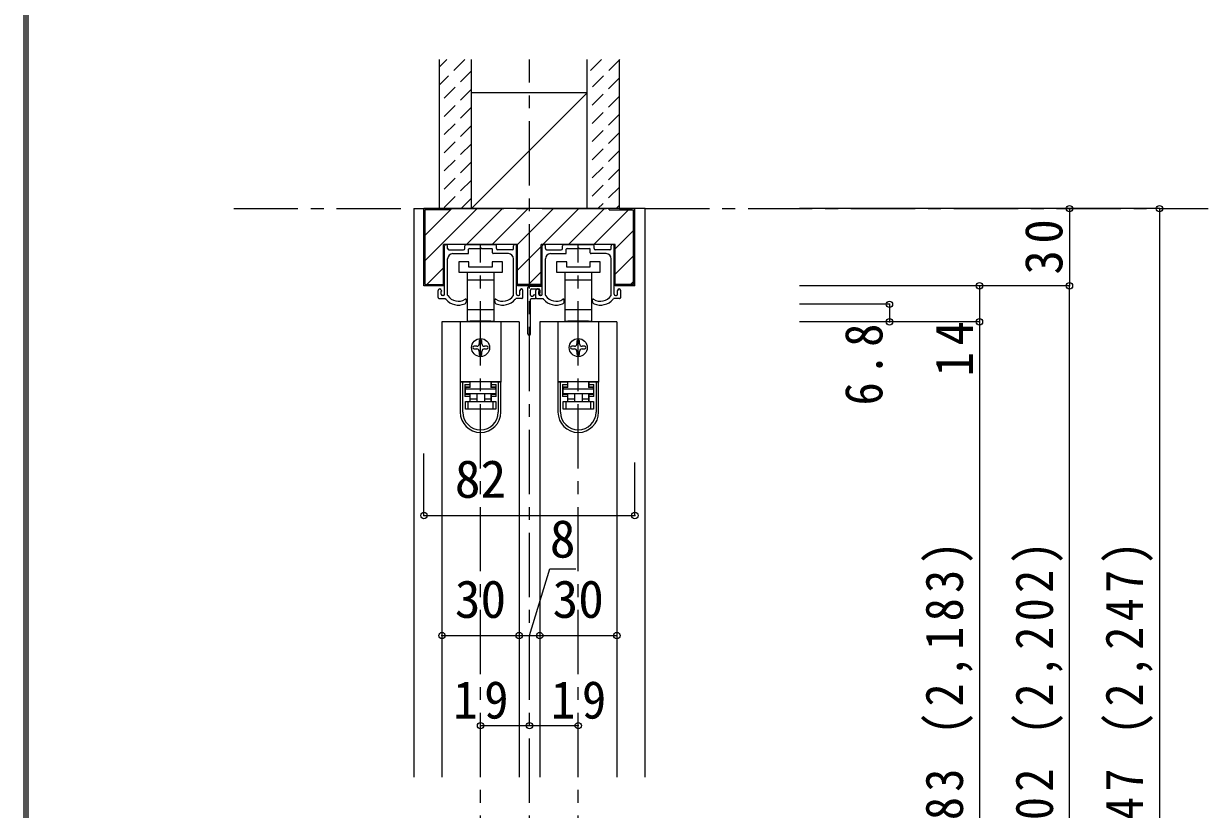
# Model space of a CAD drawing. Units: millimetres, scale not verified. Extents: x -973 to 977, y -718 to 696.
# Drawn here: x -973.3 to -512.7, y -259 to 46.4 of the extents above; entities that cross this region are included whole.
import ezdxf
from ezdxf.enums import TextEntityAlignment as Align

# ---------------------------------------------------------------- set-up
doc = ezdxf.new("R2010")
doc.units = ezdxf.units.MM
doc.header["$LTSCALE"] = 5
doc.header["$PDMODE"] = 32
doc.header["$PDSIZE"] = 2.5
doc.linetypes.add('CHAIN1', pattern=[8, 5, -1, 1, -1])
doc.linetypes.add('DASHED1', pattern=[1.8, 1.2, -0.6])
for name, color, linetype in [('0-1_通り芯', 4, 'CHAIN1'), ('0-2_柱', 3, 'Continuous'), ('0-3_仕上げ', 2, 'Continuous'), ('0-4_枠', 3, 'Continuous'), ('0-6_扉', 6, 'Continuous'), ('0-7_金物', 7, 'Continuous'), ('0-B_寸法', 7, 'Continuous'), ('0-C_ハッチ', 4, 'DASHED1'), ('F-1_枠', 6, 'Continuous')]:
    doc.layers.add(name, color=color, linetype=linetype)
doc.styles.add('ＭＳ ゴシック', font='')
doc.styles.get('ＭＳ ゴシック').set_extended_font_data('MS Gothic')

msp = doc.modelspace()

# ---------------------------------------------------------------- linework, layer by layer
at = {"layer": '0-1_通り芯'}
for p, q in [((-776.68, -536.5), (-776.68, 32.5)), ((-891.68, -25.5), (-512.68, -25.5)), ((-795.68, -526.5), (-795.68, -39.5)), ((-757.68, -526.5), (-757.68, -39.5))]:
    msp.add_line(p, q, dxfattribs=at)
at = {"layer": '0-2_柱'}
for p, q in [((-754.18, 19.5), (-799.18, 19.5)), ((-754.18, -25.5), (-799.18, -25.5))]:
    msp.add_line(p, q, dxfattribs=at)
at = {"layer": '0-2_柱', "color": 7}
msp.add_line((-754.18, 19.5), (-799.18, -25.5), dxfattribs=at)
at = {"layer": '0-3_仕上げ'}
for p, q in [((-811.68, -25.5), (-811.68, 32.5)), ((-799.18, -25.5), (-799.18, 32.5)), ((-754.18, -25.5), (-754.18, 32.5)), ((-741.68, -25.5), (-741.68, 32.5))]:
    msp.add_line(p, q, dxfattribs=at)
at = {"layer": '0-4_枠', "color": 4}
for p, q in [((-821.68, -25.5), (-817.68, -25.5)), ((-821.68, -25.5), (-821.68, -246.5)), ((-731.68, -25.5), (-735.68, -25.5)), ((-731.68, -246.5), (-731.68, -25.5))]:
    msp.add_line(p, q, dxfattribs=at)
at = {"layer": '0-4_枠'}
for p, q in [((-817.68, -55.5), (-817.68, -25.5)), ((-735.68, -25.5), (-817.68, -25.5)), ((-817.18, -55), (-817.18, -26)), ((-807.68, -26), (-817.18, -26)), ((-807.68, -26), (-807.68, -25.5)), ((-745.68, -26), (-745.68, -25.5)), ((-745.68, -26), (-736.18, -26)), ((-736.18, -55), (-736.18, -26)), ((-735.68, -55.5), (-735.68, -25.5)), ((-810.08, -55.5), (-810.08, -39.5)), ((-781.28, -39.5), (-810.08, -39.5)), ((-781.28, -55.5), (-781.28, -39.5)), ((-772.08, -55.5), (-772.08, -39.5)), ((-743.28, -39.5), (-772.08, -39.5)), ((-743.28, -55.5), (-743.28, -39.5)), ((-817.18, -55), (-810.08, -55)), ((-772.08, -55), (-781.28, -55)), ((-736.18, -55), (-743.28, -55)), ((-810.08, -55.5), (-817.68, -55.5)), ((-772.08, -55.5), (-781.28, -55.5)), ((-735.68, -55.5), (-743.28, -55.5))]:
    msp.add_line(p, q, dxfattribs=at)
at = {"layer": '0-6_扉'}
for p, q in [((-780.68, -69.5), (-810.68, -69.5)), ((-810.68, -69.5), (-810.68, -246.5)), ((-780.68, -69.5), (-780.68, -246.5)), ((-742.68, -69.5), (-772.68, -69.5)), ((-772.68, -69.5), (-772.68, -246.5)), ((-742.68, -69.5), (-742.68, -246.5))]:
    msp.add_line(p, q, dxfattribs=at)
at = {"layer": '0-7_金物'}
for p, q in [((-809.68, -58.8), (-809.68, -40)), ((-809.18, -39.5), (-808.98, -39.5)), ((-808.48, -41), (-808.48, -40)), ((-801.83, -41), (-801.83, -40)), ((-801.33, -39.5), (-790.03, -39.5)), ((-800.33, -42.7), (-800.33, -41.3)), ((-800.03, -41), (-795.98, -41)), ((-795.38, -41), (-791.33, -41)), ((-791.03, -42.7), (-791.03, -41.3)), ((-789.53, -41), (-789.53, -40)), ((-782.88, -41), (-782.88, -40)), ((-782.18, -39.5), (-782.38, -39.5)), ((-781.68, -58.8), (-781.68, -40)), ((-771.68, -58.8), (-771.68, -40)), ((-771.18, -39.5), (-770.98, -39.5)), ((-770.48, -41), (-770.48, -40)), ((-763.83, -41), (-763.83, -40)), ((-763.33, -39.5), (-752.03, -39.5)), ((-762.33, -42.7), (-762.33, -41.3)), ((-762.03, -41), (-757.98, -41)), ((-757.38, -41), (-753.33, -41)), ((-753.03, -42.7), (-753.03, -41.3)), ((-751.53, -41), (-751.53, -40)), ((-744.88, -41), (-744.88, -40)), ((-744.18, -39.5), (-744.38, -39.5)), ((-743.68, -58.8), (-743.68, -40)), ((-808.48, -59.123), (-808.48, -45)), ((-807.98, -41.5), (-802.33, -41.5)), ((-806.48, -43), (-800.63, -43)), ((-784.88, -43), (-790.73, -43)), ((-783.38, -41.5), (-789.03, -41.5)), ((-782.88, -59.123), (-782.88, -45)), ((-770.48, -59.123), (-770.48, -45)), ((-769.98, -41.5), (-764.33, -41.5)), ((-768.48, -43), (-762.63, -43)), ((-746.88, -43), (-752.73, -43)), ((-745.38, -41.5), (-751.03, -41.5)), ((-744.88, -59.123), (-744.88, -45)), ((-804.18, -46.2), (-804.18, -50.2)), ((-800.18, -46.2), (-804.18, -46.2)), ((-804.18, -50.2), (-795.68, -50.2)), ((-800.93, -50.2), (-800.93, -53.2)), ((-800.18, -48.2), (-800.18, -46.2)), ((-791.18, -48.2), (-800.18, -48.2)), ((-795.68, -50.2), (-787.18, -50.2)), ((-791.18, -46.2), (-791.18, -48.2)), ((-787.18, -46.2), (-791.18, -46.2)), ((-790.43, -53.2), (-790.43, -50.2)), ((-787.18, -50.2), (-787.18, -46.2)), ((-766.18, -46.2), (-766.18, -50.2)), ((-762.18, -46.2), (-766.18, -46.2)), ((-766.18, -50.2), (-757.68, -50.2)), ((-762.93, -50.2), (-762.93, -53.2)), ((-762.18, -48.2), (-762.18, -46.2)), ((-753.18, -48.2), (-762.18, -48.2)), ((-757.68, -50.2), (-749.18, -50.2)), ((-753.18, -46.2), (-753.18, -48.2)), ((-749.18, -46.2), (-753.18, -46.2)), ((-752.43, -53.2), (-752.43, -50.2)), ((-749.18, -50.2), (-749.18, -46.2)), ((-800.93, -53.2), (-800.93, -64.8)), ((-800.93, -53.2), (-795.68, -53.2)), ((-795.68, -53.2), (-790.43, -53.2)), ((-790.43, -64.8), (-790.43, -53.2)), ((-762.93, -53.2), (-762.93, -64.8)), ((-762.93, -53.2), (-757.68, -53.2)), ((-757.68, -53.2), (-752.43, -53.2)), ((-752.43, -64.8), (-752.43, -53.2)), ((-812.18, -60), (-812.18, -57.3)), ((-810.98, -58.8), (-810.98, -57.7)), ((-810.18, -59.3), (-810.48, -59.3)), ((-781.18, -59.3), (-780.88, -59.3)), ((-780.38, -58.8), (-780.38, -57.7)), ((-779.18, -60), (-779.18, -57.3)), ((-777.28, -74.2), (-777.28, -56.2)), ((-776.78, -55.7), (-772.18, -55.7)), ((-776.28, -59.2), (-776.28, -57.2)), ((-775.98, -59.5), (-775.18, -59.5)), ((-775.78, -56.7), (-773.18, -56.7)), ((-774.18, -60.2), (-774.18, -57.3)), ((-772.98, -58.8), (-772.98, -57.7)), ((-772.68, -57.2), (-772.68, -58.3)), ((-772.18, -59.3), (-772.48, -59.3)), ((-743.18, -59.3), (-742.88, -59.3)), ((-742.38, -58.8), (-742.38, -57.7)), ((-741.18, -60), (-741.18, -57.3)), ((-811.68, -60.5), (-809.381, -60.5)), ((-801.18, -61.583), (-801.18, -61)), ((-790.18, -61.583), (-790.18, -61)), ((-779.68, -60.5), (-781.979, -60.5)), ((-776.28, -74.2), (-776.28, -60.8)), ((-775.98, -60.5), (-774.48, -60.5)), ((-773.68, -60.5), (-771.381, -60.5)), ((-763.18, -61.583), (-763.18, -61)), ((-752.18, -61.583), (-752.18, -61)), ((-741.68, -60.5), (-743.979, -60.5)), ((-800.93, -64.8), (-800.93, -69.2)), ((-795.68, -64.8), (-800.93, -64.8)), ((-790.43, -64.8), (-795.68, -64.8)), ((-790.43, -69.2), (-790.43, -64.8)), ((-762.93, -64.8), (-762.93, -69.2)), ((-757.68, -64.8), (-762.93, -64.8)), ((-752.43, -64.8), (-757.68, -64.8)), ((-752.43, -69.2), (-752.43, -64.8)), ((-803.58, -69.5), (-803.58, -92.8)), ((-787.78, -69.5), (-803.58, -69.5)), ((-800.93, -69.2), (-799.68, -69.2)), ((-791.68, -69.5), (-791.68, -69.2)), ((-791.68, -69.2), (-790.43, -69.2)), ((-787.78, -69.5), (-787.78, -92.8)), ((-765.58, -69.5), (-765.58, -92.8)), ((-749.78, -69.5), (-765.58, -69.5)), ((-762.93, -69.2), (-761.68, -69.2)), ((-753.68, -69.5), (-753.68, -69.2)), ((-753.68, -69.2), (-752.43, -69.2)), ((-749.78, -69.5), (-749.78, -92.8)), ((-796.18, -77), (-796.18, -78)), ((-795.18, -78), (-795.18, -77)), ((-758.18, -77), (-758.18, -78)), ((-757.18, -78), (-757.18, -77)), ((-797.18, -79), (-798.18, -79)), ((-798.18, -80), (-797.18, -80)), ((-796.18, -81), (-796.18, -82)), ((-795.18, -82), (-795.18, -81)), ((-793.18, -79), (-794.18, -79)), ((-794.18, -80), (-793.18, -80)), ((-759.18, -79), (-760.18, -79)), ((-760.18, -80), (-759.18, -80)), ((-758.18, -81), (-758.18, -82)), ((-757.18, -82), (-757.18, -81)), ((-755.18, -79), (-756.18, -79)), ((-756.18, -80), (-755.18, -80)), ((-803.58, -92.8), (-803.58, -92.9)), ((-787.78, -92.8), (-803.58, -92.8)), ((-803.58, -92.9), (-803.58, -104.6)), ((-802.58, -92.9), (-803.58, -92.9)), ((-802.58, -104.6), (-802.58, -92.9)), ((-799.88, -92.9), (-802.58, -92.9)), ((-801.78, -93.9), (-799.88, -93.9)), ((-801.78, -93.9), (-801.78, -98.6)), ((-799.88, -94.9), (-801.78, -94.9)), ((-799.68, -95), (-801.58, -95)), ((-801.58, -95), (-801.58, -95.5)), ((-800.58, -92.9), (-800.58, -92.8)), ((-799.88, -92.9), (-799.88, -93.9)), ((-799.88, -93.9), (-799.88, -94.9)), ((-799.68, -95), (-799.68, -92.8)), ((-791.68, -92.8), (-791.68, -95)), ((-789.78, -95), (-791.68, -95)), ((-791.48, -93.9), (-791.48, -92.9)), ((-788.78, -92.9), (-791.48, -92.9)), ((-791.48, -93.9), (-789.58, -93.9)), ((-790.78, -92.8), (-790.78, -92.9)), ((-789.78, -95.5), (-789.78, -95)), ((-789.58, -98.6), (-789.58, -93.9)), ((-787.78, -92.8), (-787.78, -92.9)), ((-787.78, -104.6), (-787.78, -92.9)), ((-765.58, -92.8), (-765.58, -92.9)), ((-749.78, -92.8), (-765.58, -92.8)), ((-765.58, -92.9), (-765.58, -104.6)), ((-764.58, -92.9), (-765.58, -92.9)), ((-764.58, -104.6), (-764.58, -92.9)), ((-761.88, -92.9), (-764.58, -92.9)), ((-763.78, -93.9), (-761.88, -93.9)), ((-763.78, -93.9), (-763.78, -98.6)), ((-761.88, -94.9), (-763.78, -94.9)), ((-761.68, -95), (-763.58, -95)), ((-763.58, -95), (-763.58, -95.5)), ((-762.58, -92.9), (-762.58, -92.8)), ((-761.88, -92.9), (-761.88, -93.9)), ((-761.88, -93.9), (-761.88, -94.9)), ((-761.68, -95), (-761.68, -92.8)), ((-753.68, -92.8), (-753.68, -95)), ((-751.78, -95), (-753.68, -95)), ((-753.48, -93.9), (-753.48, -92.9)), ((-750.78, -92.9), (-753.48, -92.9)), ((-753.48, -93.9), (-751.58, -93.9)), ((-752.78, -92.8), (-752.78, -92.9)), ((-751.78, -95.5), (-751.78, -95)), ((-751.58, -98.6), (-751.58, -93.9)), ((-749.78, -92.8), (-749.78, -92.9)), ((-749.78, -104.6), (-749.78, -92.9)), ((-799.88, -98.6), (-801.78, -98.6)), ((-801.58, -103.5), (-801.58, -100.5)), ((-801.58, -100.5), (-800.58, -100.5)), ((-800.58, -100.5), (-800.58, -103.5)), ((-800.58, -100.5), (-790.78, -100.5)), ((-799.88, -98.6), (-799.88, -100.5)), ((-799.68, -99.5), (-799.68, -97.5)), ((-799.68, -99.5), (-797.18, -99.5)), ((-799.68, -100.5), (-799.68, -99.5)), ((-797.18, -97.5), (-797.18, -100.5)), ((-794.18, -97.5), (-794.18, -100.5)), ((-791.68, -97.5), (-791.68, -99.5)), ((-791.48, -97.6), (-789.58, -97.6)), ((-791.48, -98.6), (-791.48, -97.6)), ((-791.48, -100.5), (-791.48, -98.6)), ((-789.58, -98.6), (-791.48, -98.6)), ((-790.78, -103.5), (-790.78, -100.5)), ((-790.78, -100.5), (-789.78, -100.5)), ((-789.78, -100.5), (-789.78, -103.5)), ((-761.88, -98.6), (-763.78, -98.6)), ((-763.58, -103.5), (-763.58, -100.5)), ((-763.58, -100.5), (-762.58, -100.5)), ((-762.58, -100.5), (-762.58, -103.5)), ((-762.58, -100.5), (-752.78, -100.5)), ((-761.88, -98.6), (-761.88, -100.5)), ((-761.68, -99.5), (-761.68, -97.5)), ((-761.68, -99.5), (-759.18, -99.5)), ((-761.68, -100.5), (-761.68, -99.5)), ((-759.18, -97.5), (-759.18, -100.5)), ((-756.18, -97.5), (-756.18, -100.5)), ((-753.68, -97.5), (-753.68, -99.5)), ((-753.48, -97.6), (-751.58, -97.6)), ((-753.48, -98.6), (-753.48, -97.6)), ((-753.48, -100.5), (-753.48, -98.6)), ((-751.58, -98.6), (-753.48, -98.6)), ((-752.78, -103.5), (-752.78, -100.5)), ((-752.78, -100.5), (-751.78, -100.5)), ((-751.78, -100.5), (-751.78, -103.5)), ((-800.58, -103.5), (-801.58, -103.5)), ((-790.78, -103.5), (-800.58, -103.5)), ((-789.78, -103.5), (-790.78, -103.5)), ((-762.58, -103.5), (-763.58, -103.5)), ((-752.78, -103.5), (-762.58, -103.5)), ((-751.78, -103.5), (-752.78, -103.5))]:
    msp.add_line(p, q, dxfattribs=at)
for points in [[(-795.38, -41), (-795.68, -40.7), (-795.98, -41)], [(-757.38, -41), (-757.68, -40.7), (-757.98, -41)], [(-791.68, -69.2), (-799.68, -69.2), (-799.68, -69.5)], [(-753.68, -69.2), (-761.68, -69.2), (-761.68, -69.5)], [(-789.58, -94.9), (-791.48, -94.9), (-791.48, -93.9)], [(-787.78, -92.9), (-788.78, -92.9), (-788.78, -104.6)], [(-751.58, -94.9), (-753.48, -94.9), (-753.48, -93.9)], [(-749.78, -92.9), (-750.78, -92.9), (-750.78, -104.6)], [(-801.78, -97.6), (-799.88, -97.6), (-799.88, -98.6)], [(-794.18, -99.5), (-791.68, -99.5), (-791.68, -100.5)], [(-763.78, -97.6), (-761.88, -97.6), (-761.88, -98.6)], [(-756.18, -99.5), (-753.68, -99.5), (-753.68, -100.5)]]:
    msp.add_lwpolyline(points, dxfattribs=at)
for points in [[(-789.78, -97.5), (-801.58, -97.5), (-801.58, -95.5), (-789.78, -95.5)], [(-751.78, -97.5), (-763.58, -97.5), (-763.58, -95.5), (-751.78, -95.5)]]:
    msp.add_lwpolyline(points, close=True, dxfattribs=at)
for centre in [(-795.68, -79.5), (-757.68, -79.5)]:
    msp.add_circle(centre, 3.5, dxfattribs=at)
for centre, radius, start, end in [((-809.18, -40), 0.5, 90, 180), ((-808.98, -40), 0.5, 0, 90), ((-807.98, -41), 0.5, 180, 270), ((-802.33, -41), 0.5, 270, 0), ((-801.33, -40), 0.5, 90, 180), ((-800.03, -41.3), 0.3, 90, 180), ((-791.33, -41.3), 0.3, 0, 90), ((-790.03, -40), 0.5, 0, 90), ((-789.03, -41), 0.5, 180, 270), ((-783.38, -41), 0.5, 270, 0), ((-782.38, -40), 0.5, 90, 180), ((-782.18, -40), 0.5, 0, 90), ((-771.18, -40), 0.5, 90, 180), ((-770.98, -40), 0.5, 0, 90), ((-769.98, -41), 0.5, 180, 270), ((-764.33, -41), 0.5, 270, 0), ((-763.33, -40), 0.5, 90, 180), ((-762.03, -41.3), 0.3, 90, 180), ((-753.33, -41.3), 0.3, 0, 90), ((-752.03, -40), 0.5, 0, 90), ((-751.03, -41), 0.5, 180, 270), ((-745.38, -41), 0.5, 270, 0), ((-744.38, -40), 0.5, 90, 180), ((-744.18, -40), 0.5, 0, 90), ((-806.48, -45), 2, 90, 180), ((-800.63, -42.7), 0.3, 270, 0), ((-790.73, -42.7), 0.3, 180, 270), ((-784.88, -45), 2, 0, 90), ((-768.48, -45), 2, 90, 180), ((-762.63, -42.7), 0.3, 270, 0), ((-752.73, -42.7), 0.3, 180, 270), ((-746.88, -45), 2, 0, 90), ((-811.58, -57.3), 0.6, 0, 180), ((-810.98, -57.5), 0.2, 270, 90), ((-810.48, -58.8), 0.5, 180, 270), ((-810.18, -58.8), 0.5, 270, 0), ((-808.18, -59.123), 0.3, 180, 213.92311), ((-804.28, -56.5), 5, 213.92311, 301.89079), ((-787.08, -56.5), 5, 238.10921, 326.07689), ((-783.18, -59.123), 0.3, 326.07689, 0), ((-781.18, -58.8), 0.5, 180, 270), ((-780.88, -58.8), 0.5, 270, 0), ((-780.38, -57.5), 0.2, 90, 270), ((-779.78, -57.3), 0.6, 0, 180), ((-776.78, -56.2), 0.5, 90, 180), ((-775.78, -57.2), 0.5, 90, 180), ((-775.98, -59.2), 0.3, 180, 270), ((-774.68, -59.5), 0.5, 0, 180), ((-773.58, -57.3), 0.6, 0, 180), ((-773.18, -57.2), 0.5, 0, 90), ((-772.98, -57.5), 0.2, 270, 90), ((-772.48, -58.8), 0.5, 180, 270), ((-772.68, -58.5), 0.2, 90, 270), ((-772.18, -58.7), 0.5, 180, 0), ((-772.18, -56.2), 0.5, 0, 90), ((-772.18, -58.8), 0.5, 270, 0), ((-770.18, -59.123), 0.3, 180, 213.92311), ((-766.28, -56.5), 5, 213.92311, 301.89079), ((-749.08, -56.5), 5, 238.10921, 326.07689), ((-745.18, -59.123), 0.3, 326.07689, 0), ((-743.18, -58.8), 0.5, 180, 270), ((-742.88, -58.8), 0.5, 270, 0), ((-742.38, -57.5), 0.2, 90, 270), ((-741.78, -57.3), 0.6, 0, 180), ((-811.68, -60), 0.5, 180, 270.00019), ((-807.68, -59.448), 2, 211.73927, 220.92587), ((-804.28, -56.5), 6.5, 220.92587, 292.44644), ((-802.18, -61.583), 1, 292.44644, 0), ((-801.48, -61), 0.3, 0, 121.89079), ((-789.88, -61), 0.3, 58.10921, 180), ((-789.18, -61.583), 1, 180, 247.55356), ((-787.08, -56.5), 6.5, 247.55356, 319.07413), ((-783.68, -59.448), 2, 319.07413, 328.26073), ((-779.68, -60), 0.5, 269.99981, 0), ((-775.98, -60.8), 0.3, 90, 180), ((-774.48, -60.2), 0.3, 270, 0), ((-773.68, -60), 0.5, 180, 270.00019), ((-769.68, -59.448), 2, 211.73927, 220.92587), ((-766.28, -56.5), 6.5, 220.92587, 292.44644), ((-764.18, -61.583), 1, 292.44644, 0), ((-763.48, -61), 0.3, 0, 121.89079), ((-751.88, -61), 0.3, 58.10921, 180), ((-751.18, -61.583), 1, 180, 247.55356), ((-749.08, -56.5), 6.5, 247.55356, 319.07413), ((-745.68, -59.448), 2, 319.07413, 328.26073), ((-741.68, -60), 0.5, 269.99981, 0), ((-797.18, -78), 1, 270, 0), ((-795.68, -77), 0.5, 90, 180), ((-795.68, -77), 0.5, 0, 90), ((-794.18, -78), 1, 180, 270), ((-776.78, -74.2), 0.5, 180, 0), ((-759.18, -78), 1, 270, 0), ((-757.68, -77), 0.5, 90, 180), ((-757.68, -77), 0.5, 0, 90), ((-756.18, -78), 1, 180, 270), ((-798.18, -79.5), 0.5, 90, 180), ((-798.18, -79.5), 0.5, 180, 270), ((-797.18, -81), 1, 0, 90), ((-795.68, -82), 0.5, 180, 270), ((-795.68, -82), 0.5, 270, 0), ((-794.18, -81), 1, 90, 180), ((-793.18, -79.5), 0.5, 0, 90), ((-793.18, -79.5), 0.5, 270, 0), ((-760.18, -79.5), 0.5, 90, 180), ((-760.18, -79.5), 0.5, 180, 270), ((-759.18, -81), 1, 0, 90), ((-757.68, -82), 0.5, 180, 270), ((-757.68, -82), 0.5, 270, 0), ((-756.18, -81), 1, 90, 180), ((-755.18, -79.5), 0.5, 0, 90), ((-755.18, -79.5), 0.5, 270, 0), ((-795.68, -104.6), 7.9, 180, 0), ((-795.68, -104.6), 6.9, 180, 0), ((-757.68, -104.6), 7.9, 180, 0), ((-757.68, -104.6), 6.9, 180, 0)]:
    msp.add_arc(centre, radius, start, end, dxfattribs=at)
at = {"layer": '0-B_寸法', "color": 4}
for p, q in [((-531.68, -25.5), (-671.68, -25.5)), ((-566.68, -25.5), (-566.68, -55.5)), ((-531.68, -25.5), (-531.68, -514.5)), ((-566.68, -55.5), (-671.68, -55.5)), ((-601.68, -55.5), (-601.68, -69.5)), ((-566.68, -526.5), (-566.68, -55.5)), ((-636.68, -62.7), (-671.68, -62.7)), ((-636.68, -62.7), (-636.68, -69.5)), ((-601.68, -69.5), (-671.68, -69.5)), ((-601.68, -69.5), (-601.68, -506.5)), ((-817.68, -144.804), (-817.68, -120.746)), ((-735.68, -144.804), (-735.68, -124.246)), ((-817.68, -144.804), (-735.68, -144.804)), ((-810.68, -191.5), (-742.68, -191.5)), ((-795.68, -226.5), (-776.68, -226.5)), ((-776.68, -226.5), (-757.68, -226.5))]:
    msp.add_line(p, q, dxfattribs=at)
msp.add_lwpolyline([(-776.68, -191.5), (-768.793, -165.575), (-758.684, -165.575)], dxfattribs=at)
at = {"layer": '0-B_寸法'}
for p in [(-566.68, -25.5), (-531.68, -25.5), (-601.68, -55.5), (-566.68, -55.5), (-636.68, -62.7), (-636.68, -69.5), (-601.68, -69.5), (-817.68, -144.804), (-735.68, -144.804), (-810.68, -191.5), (-780.68, -191.5), (-772.68, -191.5), (-742.68, -191.5), (-795.68, -226.5), (-776.68, -226.5), (-757.68, -226.5)]:
    msp.add_point(p, dxfattribs=at)
at = {"layer": '0-C_ハッチ'}
for p, q in [((-808.855, 32.5), (-811.68, 29.674)), ((-801.784, 32.5), (-811.68, 22.603)), ((-748.646, 32.5), (-754.18, 26.966)), ((-741.575, 32.5), (-754.18, 19.895)), ((-799.18, 28.032), (-811.68, 15.532)), ((-741.68, 25.324), (-754.18, 12.824)), ((-799.18, 20.961), (-811.68, 8.461)), ((-799.18, 13.89), (-811.68, 1.39)), ((-741.68, 18.253), (-754.18, 5.753)), ((-741.68, 11.182), (-754.18, -1.318)), ((-799.18, 6.819), (-811.68, -5.681)), ((-741.68, 4.111), (-754.18, -8.389)), ((-799.18, -0.252), (-811.68, -12.752)), ((-741.68, -2.96), (-754.18, -15.46)), ((-799.18, -7.323), (-811.68, -19.823)), ((-741.68, -10.031), (-754.18, -22.531)), ((-799.18, -14.394), (-810.286, -25.5)), ((-741.68, -17.102), (-750.078, -25.5)), ((-799.18, -21.465), (-803.215, -25.5)), ((-741.68, -24.173), (-743.007, -25.5))]:
    msp.add_line(p, q, dxfattribs=at)
at = {"layer": '0-C_ハッチ', "linetype": 'Continuous'}
for p, q in [((-817.18, -35.771), (-806.909, -25.5)), ((-817.18, -45.671), (-797.01, -25.5)), ((-801.11, -39.5), (-787.11, -25.5)), ((-791.211, -39.5), (-777.211, -25.5)), ((-781.311, -39.5), (-767.311, -25.5)), ((-771.412, -39.5), (-757.412, -25.5)), ((-761.512, -39.5), (-747.512, -25.5)), ((-751.613, -39.5), (-738.113, -26)), ((-743.28, -41.067), (-736.18, -33.967)), ((-781.28, -49.369), (-772.08, -40.169)), ((-743.28, -50.967), (-736.18, -43.867)), ((-810.08, -48.47), (-816.61, -55)), ((-777.012, -55), (-772.08, -50.068)), ((-736.18, -53.766), (-737.414, -55))]:
    msp.add_line(p, q, dxfattribs=at)
at = {"layer": 'F-1_枠'}
for p, q in [((-973.347, 695.833), (-973.347, -700.833)), ((-972.514, 695.833), (-972.514, -700.833)), ((-971.68, 695.833), (-971.68, -700.833))]:
    msp.add_line(p, q, dxfattribs=at)

# ---------------------------------------------------------------- texts
at = {"layer": '0-B_寸法', "style": 'ＭＳ ゴシック'}
for s, p in [('82', (-805.68, -142.304)), ('8', (-768.738, -165.575)), ('30', (-805.68, -189)), ('30', (-767.68, -189))]:
    msp.add_text(s, height=14.66, dxfattribs=at).set_placement(p, align=Align.BOTTOM_LEFT)
at = {"layer": '0-B_寸法', "char_height": 14.66, "attachment_point": 7, "rotation": 90, "style": 'ＭＳ ゴシック'}
for s, insert in [('\\T1.27;\\W0.95;30', (-569.18, -51.125)), ('\\T1.27;\\W0.9;6.8', (-639.18, -102)), ('\\T1.27;\\W0.95;14', (-604.18, -90.75)), ('\\T1.23;\\W0.9;ＤＨ＝1,983\\~(2,183)', (-604.18, -362.75)), ('\\T1.23;\\W0.9;枠内＝2,002\\~(2,202)', (-569.18, -362.75)), ('\\T1.23;\\W0.9;枠外＝2,047\\~(2,247)', (-534.18, -362.75))]:
    msp.add_mtext(s, dxfattribs=dict(at, insert=insert))
at = {"layer": '0-B_寸法', "char_height": 14.66, "attachment_point": 7, "style": 'ＭＳ ゴシック'}
for insert in [(-806.305, -224), (-768.305, -224)]:
    msp.add_mtext('\\T1.27;\\W0.95;19', dxfattribs=dict(at, insert=insert))

doc.saveas('drawing.dxf')
